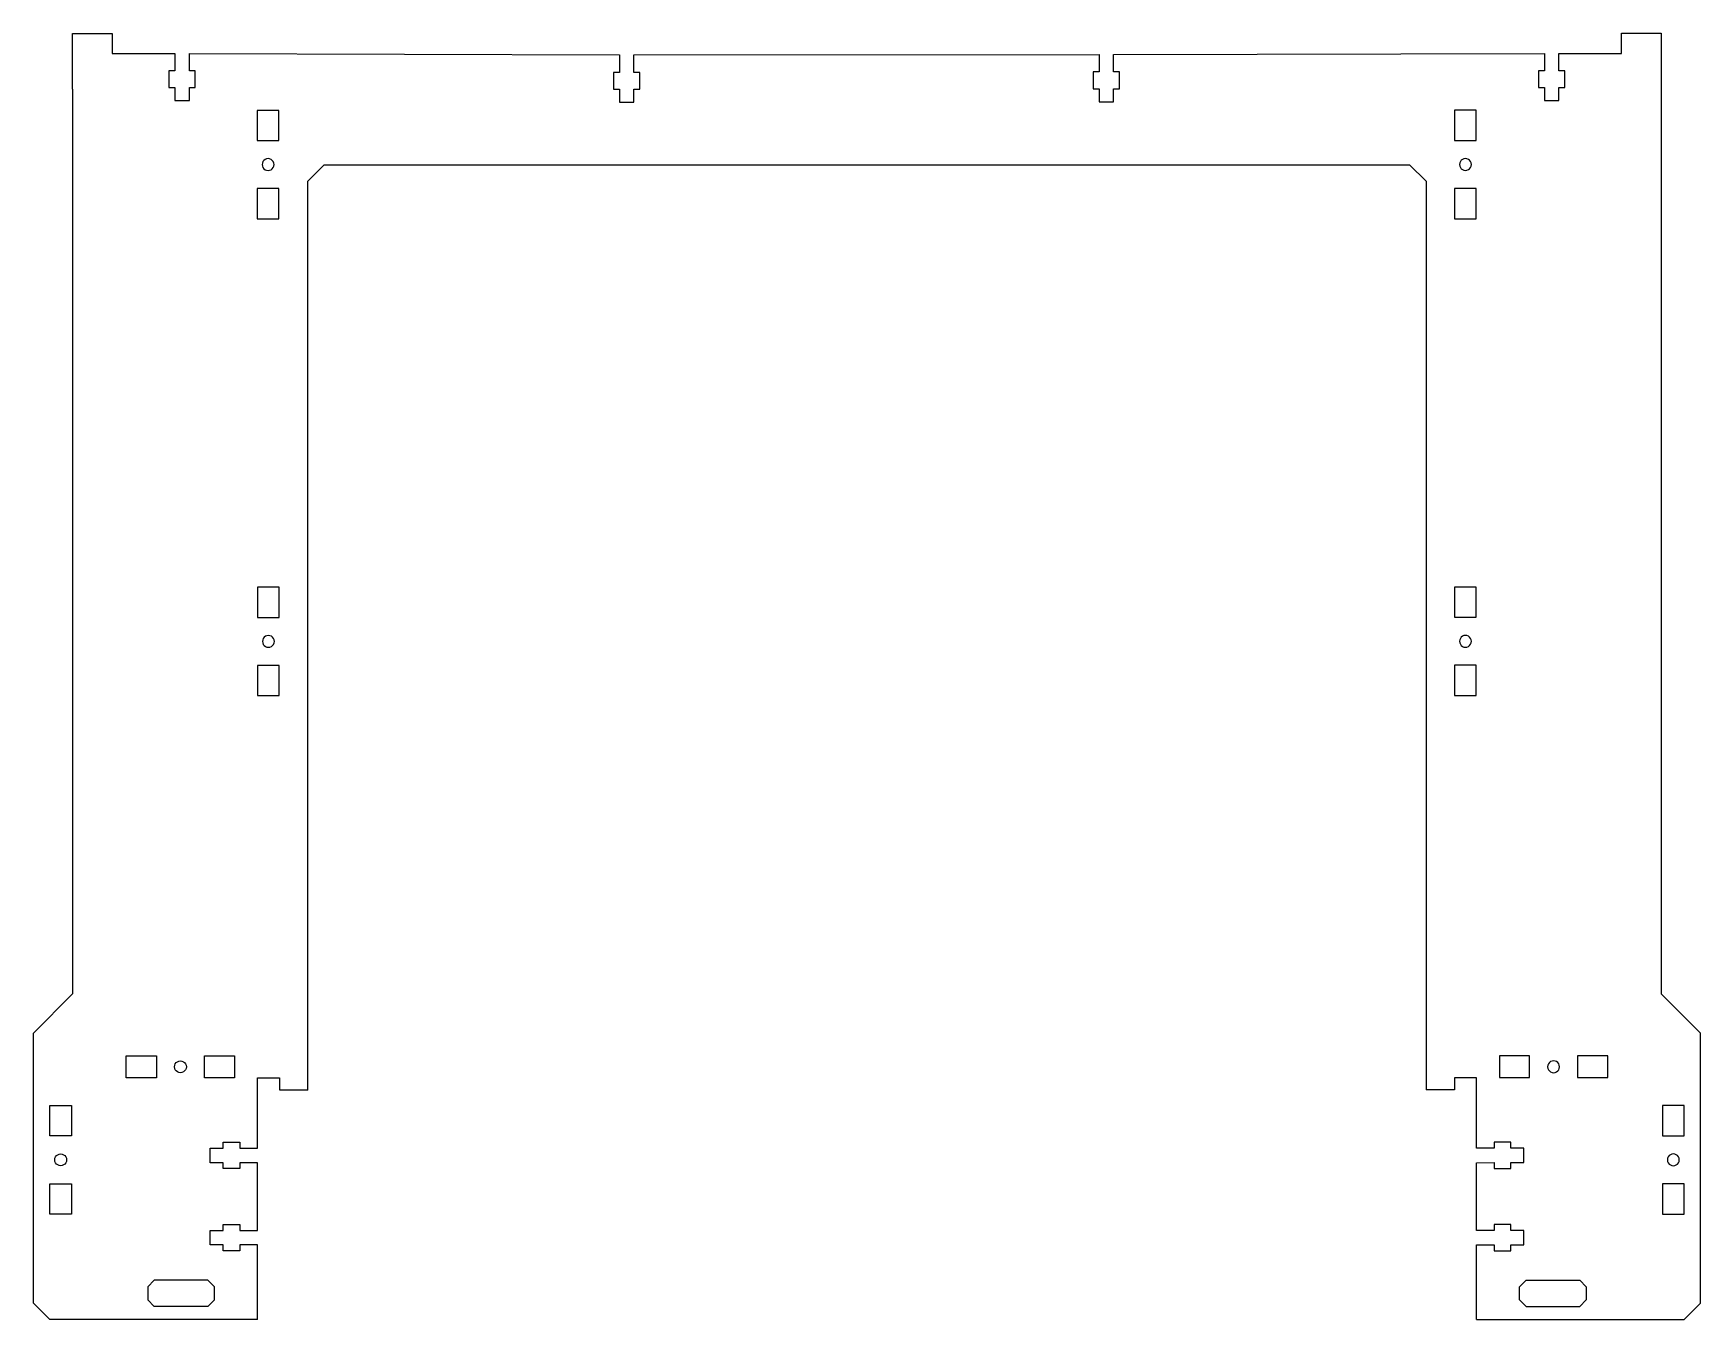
# Model space of a CAD drawing. Header units: millimetres. Extents: x 126 to 634, y 62 to 453.
import ezdxf

# ---------------------------------------------------------------- set-up
doc = ezdxf.new("R2010")
doc.units = ezdxf.units.MM
doc.header["$MEASUREMENT"] = 0

msp = doc.modelspace()

# ---------------------------------------------------------------- linework, layer by layer
for p, q in [((138.32, 453.01), (150.32, 453.01)), ((138.32, 436.01), (138.32, 453.01)), ((150.32, 453.01), (150.32, 446.91)), ((609.51, 446.94), (609.51, 453.04)), ((609.51, 453.04), (621.51, 453.04)), ((621.51, 453.04), (621.51, 436.04)), ((150.32, 446.91), (169.42, 446.91)), ((169.42, 446.91), (169.42, 441.61)), ((173.82, 441.61), (173.82, 446.91)), ((173.82, 446.91), (304.67, 446.47)), ((304.67, 446.47), (304.67, 441.17)), ((309.07, 446.47), (450.53, 446.59)), ((309.07, 441.17), (309.07, 446.47)), ((450.53, 446.59), (450.53, 441.29)), ((454.93, 446.59), (586.01, 446.94)), ((454.93, 441.29), (454.93, 446.59)), ((586.01, 446.94), (586.01, 441.64)), ((590.41, 446.94), (609.51, 446.94)), ((590.41, 441.64), (590.41, 446.94)), ((167.62, 441.61), (167.62, 436.51)), ((169.42, 441.61), (167.62, 441.61)), ((175.62, 441.61), (173.82, 441.61)), ((175.62, 436.51), (175.62, 441.61)), ((450.53, 441.29), (448.73, 441.29)), ((448.73, 441.29), (448.73, 436.19)), ((456.73, 441.29), (454.93, 441.29)), ((456.73, 436.19), (456.73, 441.29)), ((586.01, 441.64), (584.21, 441.64)), ((584.21, 441.64), (584.21, 436.54)), ((592.21, 441.64), (590.41, 441.64)), ((592.21, 436.54), (592.21, 441.64)), ((167.62, 436.51), (169.42, 436.51)), ((169.42, 436.51), (169.42, 432.56)), ((173.82, 436.51), (175.62, 436.51)), ((173.82, 432.56), (173.82, 436.51)), ((304.67, 441.17), (302.87, 441.17)), ((302.87, 441.17), (302.87, 436.07)), ((310.87, 441.17), (309.07, 441.17)), ((310.87, 436.07), (310.87, 441.17)), ((448.73, 436.19), (450.53, 436.19)), ((450.53, 436.19), (450.53, 432.24)), ((454.93, 432.24), (454.93, 436.19)), ((454.93, 436.19), (456.73, 436.19)), ((584.21, 436.54), (586.01, 436.54)), ((586.01, 436.54), (586.01, 432.59)), ((590.41, 432.59), (590.41, 436.54)), ((590.41, 436.54), (592.21, 436.54)), ((138.32, 436.01), (138.32, 160.78)), ((169.42, 432.56), (173.82, 432.56)), ((302.87, 436.07), (304.67, 436.07)), ((304.67, 436.07), (304.67, 432.12)), ((304.67, 432.12), (309.07, 432.12)), ((309.07, 432.12), (309.07, 436.07)), ((309.07, 436.07), (310.87, 436.07)), ((450.53, 432.24), (454.93, 432.24)), ((586.01, 432.59), (590.41, 432.59)), ((621.51, 436.04), (621.51, 160.83)), ((201.07, 429.6), (194.47, 429.6)), ((194.47, 429.6), (194.47, 420.4)), ((201.07, 420.4), (201.07, 429.6)), ((558.71, 429.63), (558.71, 420.43)), ((565.31, 429.63), (558.71, 429.63)), ((565.31, 420.43), (565.31, 429.63)), ((194.47, 420.4), (201.07, 420.4)), ((558.71, 420.43), (565.31, 420.43)), ((196.03, 413.57), (195.97, 413.1)), ((195.97, 413.1), (196.03, 412.64)), ((196.21, 414.01), (196.03, 413.57)), ((196.03, 412.64), (196.21, 412.2)), ((196.5, 414.38), (196.21, 414.01)), ((196.21, 412.2), (196.5, 411.83)), ((196.87, 414.67), (196.5, 414.38)), ((196.5, 411.83), (196.87, 411.54)), ((197.3, 414.85), (196.87, 414.67)), ((196.87, 411.54), (197.3, 411.36)), ((197.77, 414.91), (197.3, 414.85)), ((197.3, 411.36), (197.77, 411.3)), ((198.24, 414.85), (197.77, 414.91)), ((197.77, 411.3), (198.24, 411.36)), ((198.67, 414.67), (198.24, 414.85)), ((198.24, 411.36), (198.67, 411.54)), ((199.04, 414.38), (198.67, 414.67)), ((198.67, 411.54), (199.04, 411.83)), ((199.33, 414.01), (199.04, 414.38)), ((199.04, 411.83), (199.33, 412.2)), ((199.51, 413.57), (199.33, 414.01)), ((199.33, 412.2), (199.51, 412.64)), ((199.57, 413.1), (199.51, 413.57)), ((199.51, 412.64), (199.57, 413.1)), ((209.88, 408.01), (214.84, 413.01)), ((214.84, 413.01), (545.01, 413.04)), ((545.01, 413.04), (550.01, 408.04)), ((560.27, 413.6), (560.21, 413.13)), ((560.21, 413.13), (560.27, 412.66)), ((560.45, 414.03), (560.27, 413.6)), ((560.27, 412.66), (560.45, 412.23)), ((560.73, 414.4), (560.45, 414.03)), ((560.45, 412.23), (560.73, 411.86)), ((561.11, 414.69), (560.73, 414.4)), ((560.73, 411.86), (561.11, 411.57)), ((561.54, 414.87), (561.11, 414.69)), ((561.11, 411.57), (561.54, 411.39)), ((562.01, 414.93), (561.54, 414.87)), ((561.54, 411.39), (562.01, 411.33)), ((562.47, 414.87), (562.01, 414.93)), ((562.01, 411.33), (562.47, 411.39)), ((562.91, 414.69), (562.47, 414.87)), ((562.47, 411.39), (562.91, 411.57)), ((563.28, 414.4), (562.91, 414.69)), ((562.91, 411.57), (563.28, 411.86)), ((563.57, 414.03), (563.28, 414.4)), ((563.28, 411.86), (563.57, 412.23)), ((563.75, 413.6), (563.57, 414.03)), ((563.57, 412.23), (563.75, 412.66)), ((563.81, 413.13), (563.75, 413.6)), ((563.75, 412.66), (563.81, 413.13)), ((194.47, 405.8), (194.47, 396.6)), ((201.07, 405.8), (194.47, 405.8)), ((201.07, 396.6), (201.07, 405.8)), ((209.88, 131.52), (209.88, 408.01)), ((550.01, 408.04), (550.01, 131.55)), ((565.31, 405.83), (558.71, 405.83)), ((558.71, 405.83), (558.71, 396.63)), ((565.31, 396.63), (565.31, 405.83)), ((194.47, 396.6), (201.07, 396.6)), ((558.71, 396.63), (565.31, 396.63)), ((201.18, 284.52), (194.58, 284.52)), ((194.58, 284.52), (194.58, 275.32)), ((201.18, 275.32), (201.18, 284.52)), ((565.31, 284.55), (558.71, 284.55)), ((558.71, 284.55), (558.71, 275.35)), ((565.31, 275.35), (565.31, 284.55)), ((194.58, 275.32), (201.18, 275.32)), ((558.71, 275.35), (565.31, 275.35)), ((196.32, 268.92), (196.14, 268.49)), ((196.61, 269.29), (196.32, 268.92)), ((196.98, 269.58), (196.61, 269.29)), ((197.42, 269.76), (196.98, 269.58)), ((197.88, 269.82), (197.42, 269.76)), ((198.35, 269.76), (197.88, 269.82)), ((198.79, 269.58), (198.35, 269.76)), ((199.16, 269.29), (198.79, 269.58)), ((199.45, 268.92), (199.16, 269.29)), ((199.63, 268.49), (199.45, 268.92)), ((560.45, 268.95), (560.27, 268.51)), ((560.73, 269.32), (560.45, 268.95)), ((561.11, 269.61), (560.73, 269.32)), ((561.54, 269.79), (561.11, 269.61)), ((562.01, 269.85), (561.54, 269.79)), ((562.47, 269.79), (562.01, 269.85)), ((562.91, 269.61), (562.47, 269.79)), ((563.28, 269.32), (562.91, 269.61)), ((563.57, 268.95), (563.28, 269.32)), ((563.75, 268.51), (563.57, 268.95)), ((196.14, 268.49), (196.08, 268.02)), ((196.08, 268.02), (196.14, 267.55)), ((196.14, 267.55), (196.32, 267.12)), ((196.32, 267.12), (196.61, 266.75)), ((196.61, 266.75), (196.98, 266.46)), ((196.98, 266.46), (197.42, 266.28)), ((197.42, 266.28), (197.88, 266.22)), ((197.88, 266.22), (198.35, 266.28)), ((198.35, 266.28), (198.79, 266.46)), ((198.79, 266.46), (199.16, 266.75)), ((199.16, 266.75), (199.45, 267.12)), ((199.45, 267.12), (199.63, 267.55)), ((199.69, 268.02), (199.63, 268.49)), ((199.63, 267.55), (199.69, 268.02)), ((560.27, 268.51), (560.21, 268.05)), ((560.21, 268.05), (560.27, 267.58)), ((560.27, 267.58), (560.45, 267.14)), ((560.45, 267.14), (560.73, 266.77)), ((560.73, 266.77), (561.11, 266.49)), ((561.11, 266.49), (561.54, 266.31)), ((561.54, 266.31), (562.01, 266.24)), ((562.01, 266.24), (562.47, 266.31)), ((562.47, 266.31), (562.91, 266.49)), ((562.91, 266.49), (563.28, 266.77)), ((563.28, 266.77), (563.57, 267.14)), ((563.57, 267.14), (563.75, 267.58)), ((563.81, 268.05), (563.75, 268.51)), ((563.75, 267.58), (563.81, 268.05)), ((201.18, 260.72), (194.58, 260.72)), ((194.58, 260.72), (194.58, 251.52)), ((201.18, 251.52), (201.18, 260.72)), ((558.71, 260.75), (558.71, 251.55)), ((565.31, 260.75), (558.71, 260.75)), ((565.31, 251.55), (565.31, 260.75)), ((194.58, 251.52), (201.18, 251.52)), ((558.71, 251.55), (565.31, 251.55)), ((138.32, 160.78), (126.36, 148.78)), ((633.55, 148.79), (621.51, 160.83)), ((126.41, 66.64), (126.36, 148.78)), ((633.5, 66.65), (633.55, 148.79)), ((154.6, 135.28), (154.6, 141.88)), ((154.6, 141.88), (163.8, 141.88)), ((163.8, 141.88), (163.8, 135.28)), ((169.3, 138.58), (169.36, 139.05)), ((169.36, 138.11), (169.3, 138.58)), ((169.36, 139.05), (169.54, 139.48)), ((169.54, 137.68), (169.36, 138.11)), ((169.54, 139.48), (169.83, 139.85)), ((169.83, 137.31), (169.54, 137.68)), ((169.83, 139.85), (170.2, 140.14)), ((170.2, 137.02), (169.83, 137.31)), ((170.2, 140.14), (170.64, 140.32)), ((170.64, 136.84), (170.2, 137.02)), ((170.64, 140.32), (171.1, 140.38)), ((171.1, 140.38), (171.57, 140.32)), ((171.57, 140.32), (172, 140.14)), ((172, 137.02), (171.57, 136.84)), ((172, 140.14), (172.38, 139.85)), ((172.38, 137.31), (172, 137.02)), ((172.38, 139.85), (172.66, 139.48)), ((172.66, 137.68), (172.38, 137.31)), ((172.66, 139.48), (172.84, 139.05)), ((172.84, 138.11), (172.66, 137.68)), ((172.84, 139.05), (172.91, 138.58)), ((172.91, 138.58), (172.84, 138.11)), ((178.4, 135.28), (178.4, 141.88)), ((178.4, 141.88), (187.6, 141.88)), ((187.6, 141.88), (187.6, 135.28)), ((572.31, 141.89), (572.31, 135.29)), ((581.51, 141.89), (572.31, 141.89)), ((581.51, 135.29), (581.51, 141.89)), ((587.07, 139.05), (587.01, 138.59)), ((587.01, 138.59), (587.07, 138.12)), ((587.25, 139.49), (587.07, 139.05)), ((587.07, 138.12), (587.25, 137.69)), ((587.53, 139.86), (587.25, 139.49)), ((587.25, 137.69), (587.53, 137.31)), ((587.91, 140.15), (587.53, 139.86)), ((587.53, 137.31), (587.91, 137.03)), ((588.34, 140.33), (587.91, 140.15)), ((587.91, 137.03), (588.34, 136.85)), ((588.81, 140.39), (588.34, 140.33)), ((589.27, 140.33), (588.81, 140.39)), ((589.71, 140.15), (589.27, 140.33)), ((589.27, 136.85), (589.71, 137.03)), ((590.08, 139.86), (589.71, 140.15)), ((589.71, 137.03), (590.08, 137.31)), ((590.37, 139.49), (590.08, 139.86)), ((590.08, 137.31), (590.37, 137.69)), ((590.55, 139.05), (590.37, 139.49)), ((590.37, 137.69), (590.55, 138.12)), ((590.61, 138.59), (590.55, 139.05)), ((590.55, 138.12), (590.61, 138.59)), ((605.31, 141.89), (596.11, 141.89)), ((596.11, 141.89), (596.11, 135.29)), ((605.31, 135.29), (605.31, 141.89)), ((163.8, 135.28), (154.6, 135.28)), ((171.1, 136.78), (170.64, 136.84)), ((171.57, 136.84), (171.1, 136.78)), ((187.6, 135.28), (178.4, 135.28)), ((194.5, 113.81), (194.5, 135.23)), ((194.5, 135.23), (201.25, 135.23)), ((201.25, 135.23), (201.25, 131.54)), ((565.41, 135.24), (558.66, 135.24)), ((558.66, 135.24), (558.66, 131.55)), ((565.41, 113.81), (565.41, 135.24)), ((572.31, 135.29), (581.51, 135.29)), ((588.34, 136.85), (588.81, 136.78)), ((588.81, 136.78), (589.27, 136.85)), ((596.11, 135.29), (605.31, 135.29)), ((201.25, 131.54), (209.9, 131.54)), ((558.66, 131.55), (550.01, 131.55)), ((131.36, 126.78), (137.96, 126.78)), ((131.36, 117.58), (131.36, 126.78)), ((137.96, 126.78), (137.96, 117.58)), ((628.55, 126.79), (621.95, 126.79)), ((621.95, 126.79), (621.95, 117.59)), ((628.55, 117.59), (628.55, 126.79)), ((137.96, 117.58), (131.36, 117.58)), ((621.95, 117.59), (628.55, 117.59)), ((133.38, 111.55), (133.76, 111.84)), ((133.76, 111.84), (134.19, 112.02)), ((134.19, 112.02), (134.66, 112.08)), ((134.66, 112.08), (135.12, 112.02)), ((135.12, 112.02), (135.56, 111.84)), ((135.56, 111.84), (135.93, 111.55)), ((180.14, 113.81), (184.09, 113.81)), ((180.14, 109.41), (180.14, 113.81)), ((184.09, 115.61), (189.19, 115.61)), ((184.09, 113.81), (184.09, 115.61)), ((189.19, 115.61), (189.19, 113.81)), ((189.19, 113.81), (194.5, 113.81)), ((570.72, 113.82), (565.41, 113.81)), ((575.82, 115.62), (570.72, 115.62)), ((570.72, 115.62), (570.72, 113.82)), ((575.82, 113.82), (575.82, 115.62)), ((579.77, 113.82), (575.82, 113.82)), ((579.78, 109.42), (579.77, 113.82)), ((624.35, 111.85), (623.98, 111.56)), ((624.79, 112.03), (624.35, 111.85)), ((625.25, 112.09), (624.79, 112.03)), ((625.72, 112.03), (625.25, 112.09)), ((626.15, 111.85), (625.72, 112.03)), ((626.53, 111.56), (626.15, 111.85)), ((132.86, 110.28), (132.92, 110.75)), ((132.92, 109.81), (132.86, 110.28)), ((132.92, 110.75), (133.1, 111.18)), ((133.1, 109.38), (132.92, 109.81)), ((133.1, 111.18), (133.38, 111.55)), ((133.38, 109.01), (133.1, 109.38)), ((133.76, 108.72), (133.38, 109.01)), ((134.19, 108.54), (133.76, 108.72)), ((134.66, 108.48), (134.19, 108.54)), ((135.12, 108.54), (134.66, 108.48)), ((135.56, 108.72), (135.12, 108.54)), ((135.93, 109.01), (135.56, 108.72)), ((135.93, 111.55), (136.22, 111.18)), ((136.22, 109.38), (135.93, 109.01)), ((136.22, 111.18), (136.4, 110.75)), ((136.4, 109.81), (136.22, 109.38)), ((136.4, 110.75), (136.46, 110.28)), ((136.46, 110.28), (136.4, 109.81)), ((184.09, 109.41), (180.14, 109.41)), ((184.08, 107.61), (184.09, 109.41)), ((189.18, 107.61), (184.08, 107.61)), ((189.19, 109.41), (189.18, 107.61)), ((194.5, 109.41), (189.19, 109.41)), ((194.5, 88.81), (194.5, 109.41)), ((565.41, 109.41), (570.73, 109.42)), ((565.41, 88.81), (565.41, 109.41)), ((570.73, 109.42), (570.73, 107.62)), ((570.73, 107.62), (575.83, 107.62)), ((575.83, 107.62), (575.83, 109.42)), ((575.83, 109.42), (579.78, 109.42)), ((623.51, 110.75), (623.45, 110.29)), ((623.45, 110.29), (623.51, 109.82)), ((623.69, 111.19), (623.51, 110.75)), ((623.51, 109.82), (623.69, 109.39)), ((623.98, 111.56), (623.69, 111.19)), ((623.69, 109.39), (623.98, 109.01)), ((623.98, 109.01), (624.35, 108.73)), ((624.35, 108.73), (624.79, 108.55)), ((624.79, 108.55), (625.25, 108.48)), ((625.25, 108.48), (625.72, 108.55)), ((625.72, 108.55), (626.15, 108.73)), ((626.15, 108.73), (626.53, 109.01)), ((626.81, 111.19), (626.53, 111.56)), ((626.53, 109.01), (626.81, 109.39)), ((626.99, 110.75), (626.81, 111.19)), ((626.81, 109.39), (626.99, 109.82)), ((627.06, 110.29), (626.99, 110.75)), ((626.99, 109.82), (627.06, 110.29)), ((131.36, 93.78), (131.36, 102.98)), ((131.36, 102.98), (137.96, 102.98)), ((137.96, 102.98), (137.96, 93.78)), ((621.95, 102.99), (621.95, 93.79)), ((628.55, 102.99), (621.95, 102.99)), ((628.55, 93.79), (628.55, 102.99)), ((137.96, 93.78), (131.36, 93.78)), ((621.95, 93.79), (628.55, 93.79)), ((180.15, 88.81), (184.1, 88.81)), ((180.15, 84.41), (180.15, 88.81)), ((184.1, 90.61), (189.2, 90.61)), ((184.1, 88.81), (184.1, 90.61)), ((189.2, 90.61), (189.2, 88.81)), ((189.2, 88.81), (194.5, 88.81)), ((570.71, 88.82), (565.41, 88.81)), ((575.81, 90.62), (570.71, 90.62)), ((570.71, 90.62), (570.71, 88.82)), ((575.81, 88.82), (575.81, 90.62)), ((579.76, 88.82), (575.81, 88.82)), ((579.76, 84.42), (579.76, 88.82)), ((184.1, 84.41), (180.15, 84.41)), ((184.1, 82.61), (184.1, 84.41)), ((189.2, 82.61), (184.1, 82.61)), ((194.5, 84.41), (189.2, 84.41)), ((189.2, 84.41), (189.2, 82.61)), ((194.5, 61.65), (194.5, 84.41)), ((565.41, 84.41), (570.71, 84.42)), ((565.41, 61.66), (565.41, 84.41)), ((570.71, 84.42), (570.71, 82.62)), ((570.71, 82.62), (575.81, 82.62)), ((575.81, 82.62), (575.81, 84.42)), ((575.81, 84.42), (579.76, 84.42)), ((161.15, 71.68), (163.15, 73.68)), ((161.15, 71.68), (161.15, 67.68)), ((179.46, 73.68), (163.15, 73.68)), ((179.46, 73.68), (181.46, 71.68)), ((181.46, 67.68), (181.46, 71.68)), ((580.45, 73.68), (578.45, 71.68)), ((578.45, 67.68), (578.45, 71.68)), ((580.45, 73.68), (596.76, 73.68)), ((598.76, 71.68), (596.76, 73.68)), ((598.76, 71.68), (598.76, 67.68)), ((126.41, 66.64), (131.4, 61.65)), ((163.15, 65.68), (161.15, 67.68)), ((181.46, 67.68), (179.46, 65.68)), ((578.45, 67.68), (580.45, 65.68)), ((596.76, 65.68), (598.76, 67.68)), ((633.5, 66.65), (628.51, 61.66)), ((194.5, 61.65), (131.4, 61.65)), ((179.46, 65.68), (163.15, 65.68)), ((565.41, 61.66), (628.51, 61.66)), ((580.45, 65.68), (596.76, 65.68))]:
    msp.add_line(p, q)

doc.saveas('drawing.dxf')
